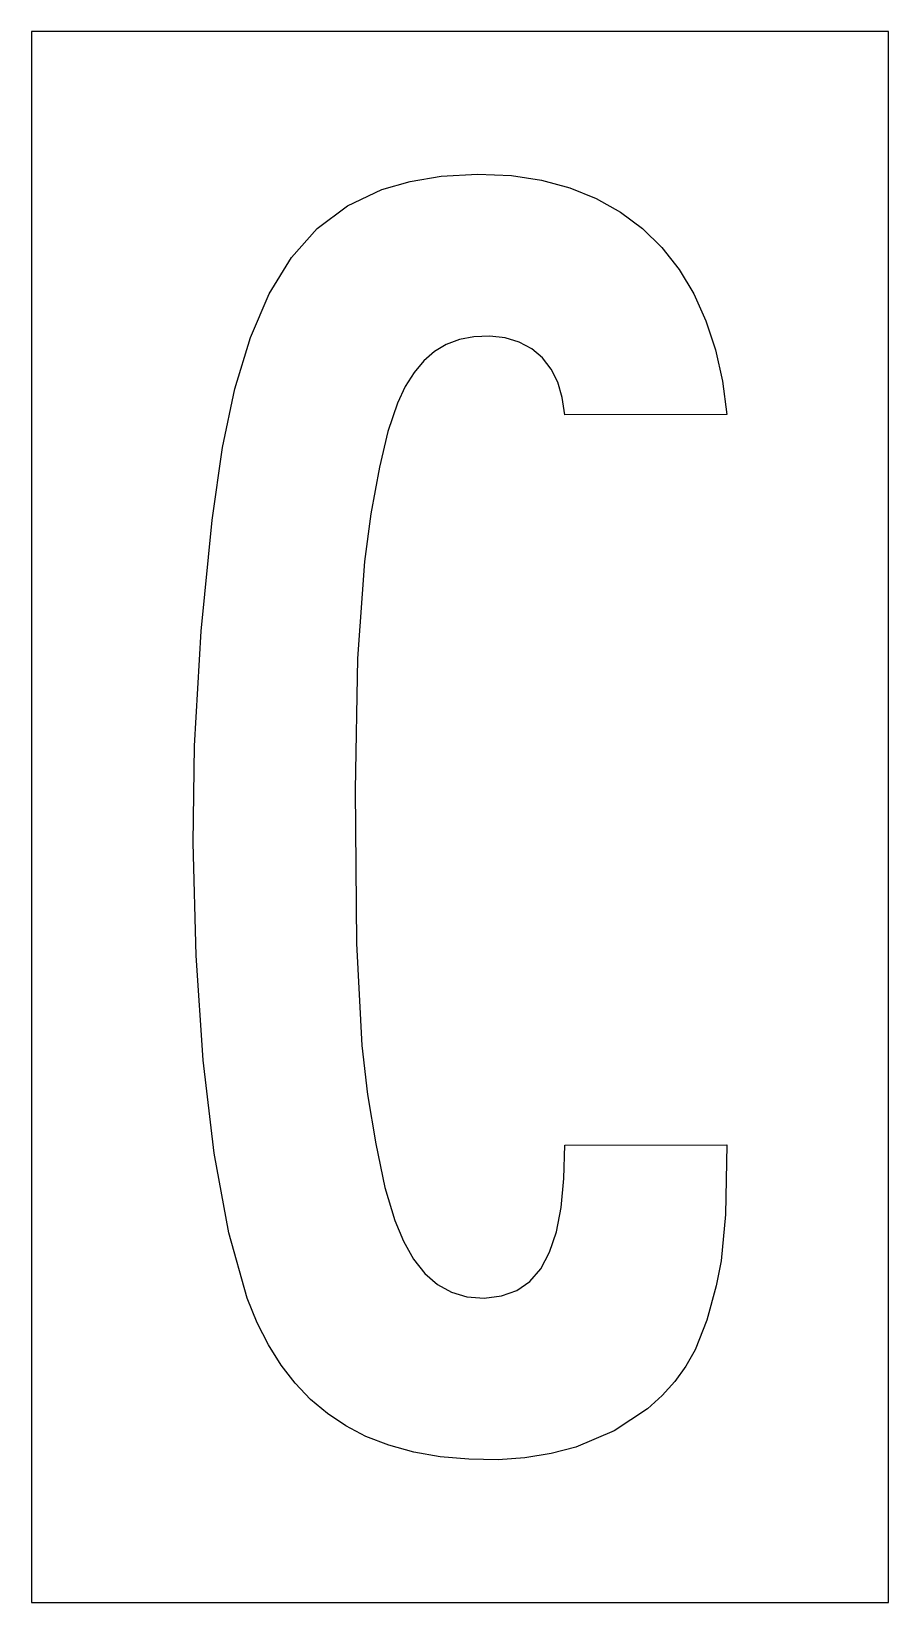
# Model space of a CAD drawing. Extents: x 0 to 12, y 0 to 22.
import ezdxf

# ---------------------------------------------------------------- set-up
doc = ezdxf.new("R2010")
doc.units = 0
doc.layers.add('CUT', color=7, linetype='Continuous')
doc.layers.add('OUTSIDE', color=1, linetype='Continuous')

msp = doc.modelspace()

# ---------------------------------------------------------------- linework, layer by layer
at = {"layer": 'CUT'}
msp.add_lwpolyline([(9.7159, 5.4332), (9.6561, 4.7859), (9.5872, 4.4374), (9.4552, 3.9546), (9.2928, 3.5394), (9.1635, 3.3119), (9.008, 3.0958), (8.8302, 2.8973), (8.6271, 2.713), (8.1606, 2.4036), (7.6237, 2.1778), (7.2758, 2.0857), (6.9093, 2.0258), (6.5334, 2), (6.1221, 2.0065), (5.7245, 2.0421), (5.3523, 2.1071), (5.0055, 2.2019), (4.6834, 2.3268), (4.4002, 2.4739), (4.1432, 2.6455), (3.9069, 2.8442), (3.6909, 3.0705), (3.4949, 3.3246), (3.3187, 3.6068), (3.1618, 3.9174), (3.0217, 4.2631), (2.7655, 5.1764), (2.5585, 6.2947), (2.4048, 7.5972), (2.3067, 9.0618), (2.2663, 10.6394), (2.2846, 11.9951), (2.3771, 13.6019), (2.5292, 15.1559), (2.676, 16.1743), (2.8493, 16.9976), (3.0658, 17.7153), (3.3283, 18.3257), (3.6399, 18.8337), (4.0013, 19.2399), (4.4227, 19.5573), (4.9049, 19.7859), (5.3031, 19.9007), (5.7381, 19.9714), (6.2434, 20), (6.7202, 19.9813), (7.1398, 19.9189), (7.5385, 19.8122), (7.9085, 19.6625), (8.2486, 19.4709), (8.5533, 19.242), (8.8265, 18.9738), (9.067, 18.6674), (9.2736, 18.3236), (9.4428, 17.9489), (9.577, 17.5399), (9.6735, 17.1035), (9.7336, 16.6353), (7.4694, 16.6332), (7.4323, 16.8756), (7.3674, 17.0894), (7.2754, 17.2724), (7.1545, 17.4291), (7.0042, 17.5567), (6.8301, 17.6499), (6.6341, 17.709), (6.4184, 17.734), (6.1939, 17.7256), (5.9921, 17.6869), (5.8084, 17.6179), (5.6421, 17.5183), (5.492, 17.3879), (5.3573, 17.2262), (5.2341, 17.0274), (5.1251, 16.7953), (4.9898, 16.3987), (4.8712, 15.8972), (4.7516, 15.2458), (4.6621, 14.5757), (4.5648, 13.2185), (4.5309, 11.3782), (4.5489, 9.2275), (4.6274, 7.8024), (4.7073, 7.1149), (4.8214, 6.4235), (4.9493, 5.8142), (5.0877, 5.3516), (5.2102, 5.0584), (5.3507, 4.8103), (5.5098, 4.6077), (5.685, 4.4541), (5.8806, 4.3454), (6.0975, 4.2821), (6.3406, 4.2646), (6.5823, 4.2931), (6.7976, 4.3706), (6.9788, 4.496), (7.1307, 4.6733), (7.2538, 4.9043), (7.3487, 5.1919), (7.4147, 5.5308), (7.4548, 5.937), (7.4682, 6.4066), (9.7337, 6.4073)], close=True, dxfattribs=at)
at = {"layer": 'OUTSIDE'}
msp.add_lwpolyline([(0, 0), (12, 0), (12, 22), (0, 22)], close=True, dxfattribs=at)

doc.saveas('drawing.dxf')
